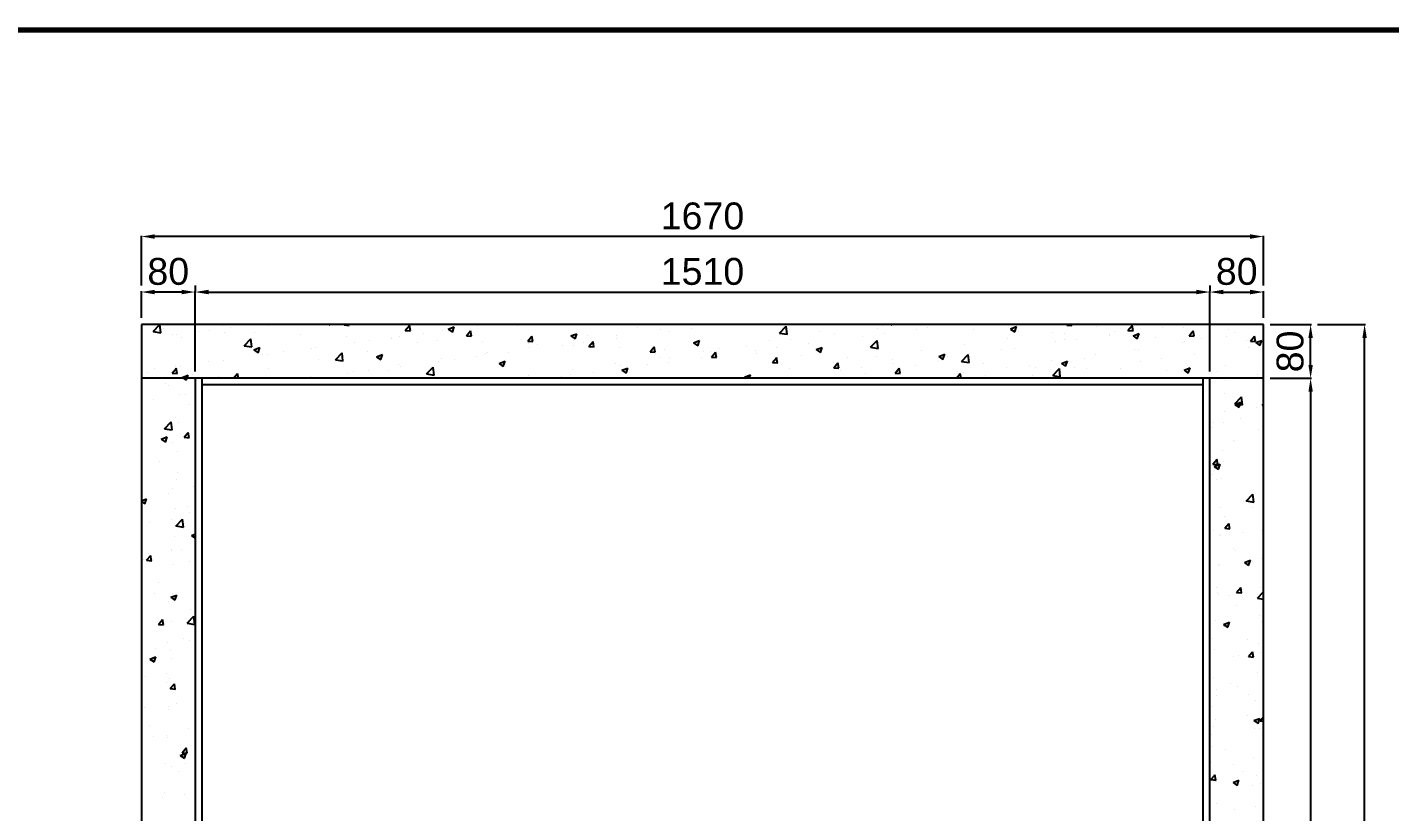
# Model space of a CAD drawing. Header units: millimetres. Extents: x 11766 to 18340, y -43240 to -38591.
# Drawn here: x 14918 to 16946, y -39911 to -38744 of the extents above; entities that cross this region are included whole.
import ezdxf

# ---------------------------------------------------------------- set-up
doc = ezdxf.new("R2010")
doc.units = ezdxf.units.MM
doc.layers.add('LAYOUT', color=7, linetype='Continuous')
doc.layers.add('받침틀', color=251, linetype='Continuous')
doc.styles.get("Standard").update_dxf_attribs({"font": 'arial.ttf'})
doc.dimstyles.new('ISO-25', dxfattribs={"dimtxt": 40, "dimasz": 20, "dimexe": 1.25, "dimexo": 10, "dimgap": 10, "dimtad": 1, "dimdec": 0, "dimtxsty": 'Standard', "dimcen": 2.5, "dimclrd": 3, "dimclre": 3, "dimclrt": 3, "dimadec": 0, "dimazin": 0, "dimtfac": 1, "dimtdec": 0, "dimtmove": 0, "dimatfit": 3, "dimfxl": 0, "dimarcsym": 0})

# ---------------------------------------------------------------- blocks, each defined once
blk = doc.blocks.new('*D6')
at = {"color": 3, "lineweight": -2, "transparency": 16777216}
for p, q in [((4249.3, -46556.2), (4249.3, -46516.5)), ((4309.3, -46517.8), (4269.3, -46517.8)), ((4329.3, -46636.2), (4329.3, -46516.5))]:
    blk.add_line(p, q, dxfattribs=at)
at = {"color": 3, "transparency": 16777216}
for points in [[(4269.3, -46514.4), (4269.3, -46521.1), (4249.3, -46517.8)], [(4309.3, -46514.4), (4309.3, -46521.1), (4329.3, -46517.8)]]:
    blk.add_solid(points, dxfattribs=at)
at = {"layer": 'Defpoints', "color": 0, "transparency": 16777216}
for p in [(4249.3, -46517.8), (4249.3, -46566.2), (4329.3, -46646.2)]:
    blk.add_point(p, dxfattribs=at)
at = {"color": 3, "transparency": 16777216, "insert": (4289.3, -46487.3), "char_height": 40, "attachment_point": 5}
blk.add_mtext('80', dxfattribs=at)
blk = doc.blocks.new('*D7')
at = {"color": 3, "lineweight": -2, "transparency": 16777216}
for p, q in [((4329.3, -46507.8), (4329.3, -46516.5)), ((4349.3, -46517.8), (5819.3, -46517.8)), ((5839.3, -46636.2), (5839.3, -46516.5))]:
    blk.add_line(p, q, dxfattribs=at)
at = {"color": 3, "transparency": 16777216}
for points in [[(4349.3, -46514.4), (4349.3, -46521.1), (4329.3, -46517.8)], [(5819.3, -46514.4), (5819.3, -46521.1), (5839.3, -46517.8)]]:
    blk.add_solid(points, dxfattribs=at)
at = {"layer": 'Defpoints', "color": 0, "transparency": 16777216}
for p in [(4329.3, -46517.8), (5839.3, -46517.8), (5839.3, -46646.2)]:
    blk.add_point(p, dxfattribs=at)
at = {"color": 3, "transparency": 16777216, "insert": (5084.3, -46487.3), "char_height": 40, "attachment_point": 5}
blk.add_mtext('1510', dxfattribs=at)
blk = doc.blocks.new('*D8')
at = {"color": 3, "lineweight": -2, "transparency": 16777216}
for p, q in [((5839.3, -46507.8), (5839.3, -46516.5)), ((5859.3, -46517.8), (5899.3, -46517.8)), ((5919.3, -46556.2), (5919.3, -46516.5))]:
    blk.add_line(p, q, dxfattribs=at)
at = {"color": 3, "transparency": 16777216}
for points in [[(5859.3, -46514.4), (5859.3, -46521.1), (5839.3, -46517.8)], [(5899.3, -46514.4), (5899.3, -46521.1), (5919.3, -46517.8)]]:
    blk.add_solid(points, dxfattribs=at)
at = {"layer": 'Defpoints', "color": 0, "transparency": 16777216}
for p in [(5839.3, -46517.8), (5919.3, -46517.8), (5919.3, -46566.2)]:
    blk.add_point(p, dxfattribs=at)
at = {"color": 3, "transparency": 16777216, "insert": (5879.3, -46487.3), "char_height": 40, "attachment_point": 5}
blk.add_mtext('80', dxfattribs=at)
blk = doc.blocks.new('*D3')
at = {"color": 3, "lineweight": -2, "transparency": 16777216}
for p, q in [((4249.3, -46507.8), (4249.3, -46433.9)), ((5899.3, -46435.1), (4269.3, -46435.1)), ((5919.3, -46507.8), (5919.3, -46433.9))]:
    blk.add_line(p, q, dxfattribs=at)
at = {"color": 3, "transparency": 16777216}
for points in [[(4269.3, -46431.8), (4269.3, -46438.5), (4249.3, -46435.1)], [(5899.3, -46431.8), (5899.3, -46438.5), (5919.3, -46435.1)]]:
    blk.add_solid(points, dxfattribs=at)
at = {"layer": 'Defpoints', "color": 0, "transparency": 16777216}
for p in [(4249.3, -46435.1), (4249.3, -46517.8), (5919.3, -46517.8)]:
    blk.add_point(p, dxfattribs=at)
at = {"color": 3, "transparency": 16777216, "insert": (5084.3, -46404.7), "char_height": 40, "attachment_point": 5}
blk.add_mtext('1670', dxfattribs=at)
blk = doc.blocks.new('*D9')
at = {"color": 3, "lineweight": -2, "transparency": 16777216}
for p, q in [((5929.3, -46566.2), (5990.5, -46566.2)), ((5989.3, -46626.2), (5989.3, -46586.2)), ((5929.3, -46646.2), (5990.5, -46646.2))]:
    blk.add_line(p, q, dxfattribs=at)
at = {"color": 3, "transparency": 16777216}
for points in [[(5986, -46586.2), (5992.6, -46586.2), (5989.3, -46566.2)], [(5986, -46626.2), (5992.6, -46626.2), (5989.3, -46646.2)]]:
    blk.add_solid(points, dxfattribs=at)
at = {"layer": 'Defpoints', "color": 0, "transparency": 16777216}
for p in [(5919.3, -46566.2), (5989.3, -46566.2), (5919.3, -46646.2)]:
    blk.add_point(p, dxfattribs=at)
at = {"color": 3, "transparency": 16777216, "insert": (5958.9, -46606.2), "char_height": 40, "attachment_point": 5, "rotation": 90}
blk.add_mtext('80', dxfattribs=at)
blk = doc.blocks.new('*D4')
at = {"color": 3, "lineweight": -2, "transparency": 16777216}
for p, q in [((5969.9, -46646.2), (5990.5, -46646.2)), ((5989.3, -46666.2), (5989.3, -48136.2)), ((5929.3, -48156.2), (5990.5, -48156.2))]:
    blk.add_line(p, q, dxfattribs=at)
at = {"color": 3, "transparency": 16777216}
for points in [[(5986, -46666.2), (5992.6, -46666.2), (5989.3, -46646.2)], [(5986, -48136.2), (5992.6, -48136.2), (5989.3, -48156.2)]]:
    blk.add_solid(points, dxfattribs=at)
at = {"layer": 'Defpoints', "color": 0, "transparency": 16777216}
for p in [(5959.9, -46646.2), (5919.3, -48156.2), (5989.3, -48156.2)]:
    blk.add_point(p, dxfattribs=at)
at = {"color": 3, "transparency": 16777216, "insert": (5958.9, -47401.2), "char_height": 40, "attachment_point": 5, "rotation": 90}
blk.add_mtext('1510', dxfattribs=at)
blk = doc.blocks.new('*D2')
at = {"color": 3, "lineweight": -2, "transparency": 16777216}
for p, q in [((5999.3, -46566.2), (6070.8, -46566.2)), ((6069.6, -48216.2), (6069.6, -46586.2)), ((5999.3, -48236.2), (6070.8, -48236.2))]:
    blk.add_line(p, q, dxfattribs=at)
at = {"color": 3, "transparency": 16777216}
for points in [[(6066.3, -46586.2), (6072.9, -46586.2), (6069.6, -46566.2)], [(6066.3, -48216.2), (6072.9, -48216.2), (6069.6, -48236.2)]]:
    blk.add_solid(points, dxfattribs=at)
at = {"layer": 'Defpoints', "color": 0, "transparency": 16777216}
for p in [(5989.3, -46566.2), (6069.6, -46566.2), (5989.3, -48236.2)]:
    blk.add_point(p, dxfattribs=at)
at = {"color": 3, "transparency": 16777216, "insert": (6039.2, -47401.2), "char_height": 40, "attachment_point": 5, "rotation": 90}
blk.add_mtext('1670', dxfattribs=at)
blk = doc.blocks.new('A$C6E9547A8')
at = {"linetype": 'Continuous'}
for p, q in [((-814.3, 753.4), (-804.4, 763.7)), ((-814.3, 753.4), (-803, 751.7)), ((-803, 751.6), (-804.4, 763.7)), ((-798.6, 757.9), (-798.6, 757.9)), ((-747.2, 752.8), (-747.2, 752.8)), ((-730.8, 755.1), (-730.8, 755.1)), ((-711.8, 761.7), (-711.8, 761.7)), ((-708.1, 752.3), (-708.1, 752.3)), ((-699.1, 759.1), (-699.1, 759.1)), ((-663, 752.2), (-663, 752.2)), ((-642.1, 761.8), (-642.1, 761.8)), ((-553.1, 763.9), (-551.7, 762.9)), ((-551.7, 762.9), (-551.4, 763.9)), ((-530.4, 763.2), (-529.8, 763.9)), ((-530.4, 763.2), (-522.8, 762.5)), ((-522.8, 762.5), (-523.1, 763.9)), ((-439.3, 755.2), (-433.1, 762.5)), ((-439.3, 755.2), (-431.7, 754.5)), ((-431.7, 754.5), (-433.2, 762.5)), ((-412.4, 751.2), (-412.4, 751.2)), ((-383.2, 755.1), (-383.2, 755.1)), ((-375.5, 757), (-366.6, 760.4)), ((-375.5, 757), (-369.2, 752.7)), ((-369.2, 752.7), (-366.6, 760.4)), ((-348.2, 747.2), (-342, 754.5)), ((-340.6, 746.6), (-342.1, 754.5)), ((-332.1, 761.8), (-332.1, 761.8)), ((-319, 763.2), (-319, 763.2)), ((-272.7, 762.2), (-272.7, 762.2)), ((-193, 746.8), (-184.1, 750.2)), ((-186.6, 742.5), (-184.1, 750.2)), ((-94.1, 759.7), (-94.1, 759.7)), ((-59.3, 757), (-59.3, 757)), ((-45.4, 753.8), (-45.4, 753.8)), ((-13.6, 758), (-13.6, 758)), ((117.6, 751), (127.5, 761.3)), ((117.6, 751), (128.9, 749.3)), ((128.9, 749.2), (127.5, 761.3)), ((176.6, 753.4), (176.6, 753.4)), ((199.7, 750.3), (199.7, 750.3)), ((263.9, 758.4), (263.9, 758.4)), ((270.4, 762.5), (270.4, 762.5)), ((284.1, 763.9), (285.1, 763.2)), ((285.1, 763.2), (285.3, 763.9)), ((321.3, 756.4), (321.3, 756.4)), ((338.2, 759.6), (338.2, 759.6)), ((406, 756.7), (406, 756.7)), ((461.3, 757.3), (470.2, 760.7)), ((461.3, 757.2), (467.6, 753)), ((467.6, 753), (470.2, 760.7)), ((473.8, 753.9), (473.8, 753.9)), ((523.6, 752.2), (523.6, 752.2)), ((541.6, 751), (541.6, 751)), ((545.1, 763.1), (545.8, 763.9)), ((545.1, 763.1), (552.7, 762.4)), ((552.7, 762.4), (552.4, 763.9)), ((588.8, 761.2), (588.8, 761.2)), ((615.7, 753.9), (615.7, 753.9)), ((636.2, 755.1), (642.3, 762.4)), ((636.2, 755.1), (643.8, 754.4)), ((643.7, 754.4), (642.3, 762.4)), ((643.8, 747.1), (652.7, 750.5)), ((650.1, 742.8), (652.7, 750.5)), ((650.4, 762.3), (650.4, 762.3)), ((688.3, 759), (688.3, 759)), ((718.2, 759.5), (718.2, 759.5)), ((720.1, 763.2), (720.1, 763.2)), ((727.3, 747.1), (733.4, 754.4)), ((734.8, 746.5), (733.4, 754.4)), ((786, 756.6), (786, 756.6)), ((794.3, 751.4), (794.3, 751.4)), ((-785.9, 748.9), (-785.9, 748.9)), ((-779, 748.6), (-779, 748.6)), ((-772.2, 744.1), (-772.2, 744.1)), ((-678.8, 732.4), (-668.9, 742.7)), ((-678.8, 732.4), (-667.5, 730.7)), ((-667.5, 730.6), (-668.9, 742.7)), ((-595.2, 749.3), (-595.2, 749.3)), ((-572.5, 730.1), (-572.5, 730.1)), ((-527.4, 746.5), (-527.4, 746.5)), ((-514.3, 736.6), (-514.3, 736.6)), ((-492.2, 740.7), (-492.2, 740.7)), ((-460.5, 744.9), (-460.5, 744.9)), ((-459.6, 743.6), (-459.6, 743.6)), ((-448.4, 746.1), (-448.4, 746.1)), ((-420.8, 736.7), (-420.8, 736.7)), ((-391.8, 740.7), (-391.8, 740.7)), ((-348.2, 747.2), (-340.6, 746.6)), ((-346.8, 749.4), (-346.8, 749.4)), ((-324, 737.9), (-324, 737.9)), ((-257.1, 739.3), (-251, 746.6)), ((-257.1, 739.3), (-249.5, 738.6)), ((-256.2, 735), (-256.2, 735)), ((-254.6, 730.4), (-254.6, 730.4)), ((-249.6, 738.6), (-251, 746.5)), ((-242.3, 734.3), (-242.3, 734.3)), ((-205.5, 732.7), (-205.5, 732.7)), ((-193, 746.8), (-186.6, 742.5)), ((-189.4, 739.4), (-189.4, 739.4)), ((-188.4, 732.1), (-188.4, 732.1)), ((-173.7, 736.9), (-173.7, 736.9)), ((-168.2, 747), (-168.2, 747)), ((-166, 731.3), (-159.9, 738.6)), ((-166, 731.3), (-158.4, 730.6)), ((-158.5, 730.6), (-159.9, 738.6)), ((-125.6, 743.3), (-125.6, 743.3)), ((-125.2, 747.5), (-125.2, 747.5)), ((-74.9, 723.3), (-68.8, 730.6)), ((-67.4, 722.6), (-68.8, 730.6)), ((-10.4, 736.6), (-1.5, 740.1)), ((-10.4, 736.6), (-4.1, 732.4)), ((-4.1, 732.4), (-1.6, 740)), ((68.5, 731.8), (68.5, 731.8)), ((102.5, 740.7), (102.5, 740.7)), ((134.5, 741.3), (134.5, 741.3)), ((161.2, 735.3), (161.2, 735.3)), ((241.4, 745.9), (241.4, 745.9)), ((253.2, 730), (263.1, 740.3)), ((253.2, 730), (264.5, 728.2)), ((264.4, 728.2), (263, 740.3)), ((273.2, 750.1), (273.2, 750.1)), ((393.5, 734.6), (393.5, 734.6)), ((457.6, 742.7), (457.6, 742.7)), ((528.2, 738), (528.2, 738)), ((541.6, 741.2), (541.6, 741.2)), ((560, 742.1), (560, 742.1)), ((608.1, 748.5), (608.1, 748.5)), ((609.4, 748.1), (609.4, 748.1)), ((643.8, 747.1), (650.1, 742.8)), ((677.2, 745.3), (677.2, 745.3)), ((717.4, 736.6), (717.4, 736.6)), ((720.2, 738.7), (720.2, 738.7)), ((727.3, 747.1), (734.9, 746.5)), ((744.9, 742.4), (744.9, 742.4)), ((782.6, 745.5), (782.6, 745.5)), ((812.7, 739.5), (812.7, 739.5)), ((815, 730), (815, 730)), ((818.4, 739.2), (824.5, 746.5)), ((818.4, 739.2), (826, 738.5)), ((825.9, 738.5), (824.5, 746.4)), ((826.3, 736.9), (835.2, 740.3)), ((826.3, 736.9), (832.6, 732.6)), ((832.6, 732.6), (835.2, 740.3)), ((-709.6, 710), (-709.6, 710)), ((-664.7, 726.2), (-655.8, 729.6)), ((-664.7, 726.2), (-658.4, 721.9)), ((-658.4, 721.9), (-655.8, 729.6)), ((-652.3, 719.6), (-652.3, 719.6)), ((-643.7, 719.5), (-643.7, 719.5)), ((-620.5, 723.8), (-620.5, 723.8)), ((-578.5, 728.5), (-578.5, 728.5)), ((-569, 711.3), (-569, 711.3)), ((-543.2, 711.4), (-533.3, 721.7)), ((-543.2, 711.4), (-531.9, 709.6)), ((-532, 709.6), (-533.4, 721.7)), ((-494.9, 724), (-494.9, 724)), ((-482.2, 716), (-473.3, 719.4)), ((-482.2, 716), (-475.9, 711.8)), ((-475.9, 711.8), (-473.3, 719.4)), ((-384.7, 712.8), (-384.7, 712.8)), ((-365.6, 711.7), (-365.6, 711.7)), ((-333.8, 715.9), (-333.8, 715.9)), ((-320.5, 720.9), (-320.5, 720.9)), ((-316.3, 721.6), (-316.3, 721.6)), ((-285.7, 722.2), (-285.7, 722.2)), ((-120.6, 729.3), (-120.6, 729.3)), ((-74.9, 723.3), (-67.3, 722.7)), ((-60.8, 714.7), (-60.8, 714.7)), ((-52.8, 726.4), (-52.8, 726.4)), ((-45.6, 715.3), (-45.6, 715.3)), ((1.1, 714.2), (1.1, 714.2)), ((4.4, 723.7), (4.4, 723.7)), ((14.9, 723.5), (14.9, 723.5)), ((16.2, 715.4), (22.3, 722.7)), ((16.2, 715.4), (23.8, 714.7)), ((23.7, 714.7), (22.3, 722.6)), ((28.4, 728), (28.4, 728)), ((81.3, 724.8), (81.3, 724.8)), ((82.7, 720.7), (82.7, 720.7)), ((107.3, 707.4), (113.4, 714.7)), ((113.1, 729), (113.1, 729)), ((114.8, 706.7), (113.3, 714.7)), ((150.5, 717.8), (150.5, 717.8)), ((172.1, 726.5), (181, 729.9)), ((172.1, 726.5), (178.4, 722.2)), ((178.4, 722.2), (181, 729.9)), ((218.3, 715), (218.3, 715)), ((262.3, 716.1), (262.3, 716.1)), ((286.1, 712.1), (286.1, 712.1)), ((328.3, 725.7), (328.3, 725.7)), ((354.6, 716.3), (363.5, 719.7)), ((354.6, 716.3), (360.9, 712)), ((360.9, 712), (363.5, 719.7)), ((368.1, 716.9), (368.1, 716.9)), ((388.7, 708.9), (398.6, 719.3)), ((393.5, 715.8), (393.5, 715.8)), ((400, 707.2), (398.6, 719.3)), ((399.9, 721.1), (399.9, 721.1)), ((448, 727.4), (448, 727.4)), ((467.6, 728.5), (467.6, 728.5)), ((522.1, 710), (522.1, 710)), ((572.1, 713.3), (572.1, 713.3)), ((587.3, 718.9), (587.3, 718.9)), ((646.1, 726), (646.1, 726)), ((651.4, 727), (651.4, 727)), ((686.7, 713.1), (686.7, 713.1)), ((734.8, 719.5), (734.8, 719.5)), ((-823.3, 693), (-823.3, 693)), ((-812.4, 698.5), (-812.4, 698.5)), ((-786, 691.6), (-779.9, 698.9)), ((-786, 691.6), (-778.4, 690.9)), ((-780.6, 702.7), (-780.6, 702.7)), ((-778.5, 690.9), (-780, 698.8)), ((-773.8, 701.9), (-773.8, 701.9)), ((-755.5, 690.2), (-755.5, 690.2)), ((-732.5, 709), (-732.5, 709)), ((-694.7, 683.9), (-688.8, 690.9)), ((-687.6, 683.9), (-688.9, 690.9)), ((-643, 698.6), (-643, 698.6)), ((-525.7, 690.6), (-525.7, 690.6)), ((-515.9, 694.3), (-515.9, 694.3)), ((-493.9, 694.8), (-493.9, 694.8)), ((-464.5, 696.1), (-464.5, 696.1)), ((-449.9, 703.8), (-449.9, 703.8)), ((-445.8, 701.1), (-445.8, 701.1)), ((-407.7, 690.3), (-397.8, 700.6)), ((-407.7, 690.4), (-396.4, 688.6)), ((-396.4, 688.6), (-397.8, 700.6)), ((-390.4, 708.9), (-390.4, 708.9)), ((-299.7, 705.9), (-290.8, 709.3)), ((-299.7, 705.8), (-293.4, 701.6)), ((-293.4, 701.6), (-290.8, 709.3)), ((-193.8, 689.8), (-193.8, 689.8)), ((-190.9, 697.1), (-190.9, 697.1)), ((-159, 693.2), (-159, 693.2)), ((-126.8, 705.2), (-126.8, 705.2)), ((-119.7, 702.5), (-119.7, 702.5)), ((-117.2, 695.7), (-108.3, 699.1)), ((-117.2, 695.7), (-110.8, 691.4)), ((-110.8, 691.4), (-108.3, 699.1)), ((-78.8, 703.7), (-78.8, 703.7)), ((-47, 707.9), (-47, 707.9)), ((67, 689.5), (67, 689.5)), ((107.3, 707.4), (114.9, 706.7)), ((133, 699.1), (133, 699.1)), ((198.2, 708), (198.2, 708)), ((198.4, 699.4), (204.5, 706.7)), ((198.4, 699.4), (206, 698.8)), ((205.9, 698.7), (204.4, 706.7)), ((208, 695.8), (208, 695.8)), ((239.8, 700), (239.8, 700)), ((245.4, 690.3), (245.4, 690.3)), ((287.9, 706.3), (287.9, 706.3)), ((289.5, 691.4), (295.6, 698.7)), ((289.5, 691.4), (297.1, 690.8)), ((297, 690.8), (295.5, 698.7)), ((319.5, 703.1), (319.5, 703.1)), ((353.9, 709.2), (353.9, 709.2)), ((380.9, 683.9), (386.7, 690.8)), ((387.9, 683.9), (386.6, 690.8)), ((388.7, 709), (400, 707.2)), ((391.9, 692.3), (391.9, 692.3)), ((421.7, 706.4), (421.7, 706.4)), ((456.1, 700.4), (456.1, 700.4)), ((489.5, 703.5), (489.5, 703.5)), ((498, 700.6), (498, 700.6)), ((524.2, 687.9), (534.1, 698.2)), ((526.6, 692), (526.6, 692)), ((535.5, 686.2), (534.1, 698.2)), ((537.1, 706.1), (546, 709.5)), ((537.1, 706.1), (543.4, 701.9)), ((543.4, 701.9), (546, 709.5)), ((557.3, 700.6), (557.3, 700.6)), ((574.7, 698.4), (574.7, 698.4)), ((625.1, 697.8), (625.1, 697.8)), ((654.9, 708.9), (654.9, 708.9)), ((692.9, 694.9), (692.9, 694.9)), ((715.8, 694.3), (715.8, 694.3)), ((719.6, 696), (728.5, 699.4)), ((719.6, 695.9), (725.9, 691.7)), ((725.9, 691.7), (728.5, 699.4)), ((760.7, 692), (760.7, 692)), ((768.7, 694.3), (768.7, 694.3)), ((781, 703.2), (781, 703.2)), ((-796.5, 676), (-796.5, 676)), ((-791.1, 673.2), (-791.1, 673.2)), ((-771.4, 685.2), (-762.5, 688.6)), ((-771.4, 685.2), (-769.4, 683.9)), ((-769.4, 683.9), (-765.1, 681)), ((-765.1, 681), (-764.1, 683.9)), ((-764.1, 683.9), (-762.5, 688.6)), ((-717.1, 685.9), (-717.1, 685.9)), ((-687.7, 687.3), (-687.7, 687.3)), ((-619.9, 684.4), (-619.9, 684.4)), ((-580, 686.2), (-580, 686.2)), ((-256.1, 688.1), (-256.1, 688.1)), ((-207.1, 686.8), (-207.1, 686.8)), ((65.4, 685.5), (74.3, 688.9)), ((65.4, 685.5), (67.8, 683.9)), ((72.6, 683.9), (74.3, 688.9)), ((127.8, 685.2), (127.8, 685.2)), ((423.9, 687.9), (423.9, 687.9)), ((494.8, 687.9), (494.8, 687.9)), ((524.2, 687.9), (535.5, 686.2)), ((649.9, 684.8), (649.9, 684.8)), ((781.6, 679.9), (781.6, 679.9)), ((813.4, 684.1), (813.4, 684.1)), ((828.5, 689.2), (828.5, 689.2)), ((-814.1, 652.6), (-814.1, 652.6)), ((-775.3, 659.6), (-775.3, 659.6)), ((-766, 659), (-766, 659)), ((779.5, 661), (779.5, 661)), ((795.3, 645.9), (805.2, 656.2)), ((806.6, 644.1), (805.2, 656.2)), ((-760.7, 645.3), (-760.7, 645.3)), ((780, 634), (780, 634)), ((795.3, 645.9), (806.6, 644.2)), ((795.4, 644.8), (804.3, 648.2)), ((795.4, 644.8), (801.7, 640.6)), ((801.7, 640.6), (804.3, 648.2)), ((828.1, 640.4), (828.1, 640.4)), ((836, 643.6), (838, 645.9)), ((836, 643.6), (838, 643.5)), ((837.5, 631.2), (837.5, 631.2)), ((-799.4, 608.9), (-799.4, 608.9)), ((-797.5, 608.7), (-787.6, 619)), ((-797.5, 608.7), (-786.2, 606.9)), ((-786.2, 606.9), (-787.6, 619)), ((-780.8, 625.6), (-780.8, 625.6)), ((-776.9, 617.3), (-776.9, 617.3)), ((762.7, 610.1), (762.7, 610.1)), ((763.5, 618.5), (763.5, 618.5)), ((777.9, 618.7), (777.9, 618.7)), ((803.8, 624.3), (803.8, 624.3)), ((-802.3, 593.1), (-793.4, 596.6)), ((-802.3, 593.1), (-796, 588.9)), ((-796, 588.9), (-793.4, 596.5)), ((-786.3, 588.1), (-786.3, 588.1)), ((-768.4, 596), (-762.3, 603.3)), ((-768.4, 596), (-760.8, 595.4)), ((-760.9, 595.3), (-762.3, 603.3)), ((793.9, 590.6), (793.9, 590.6)), ((794.7, 590.3), (794.7, 590.3)), ((830.5, 607.2), (830.5, 607.2)), ((-778.4, 575), (-778.4, 575)), ((-752.6, 569.3), (-752.6, 569.3)), ((776.4, 576.4), (776.4, 576.4)), ((-805.5, 560.7), (-805.5, 560.7)), ((762.6, 556.1), (768.7, 563.4)), ((762.6, 556.1), (770.1, 555.4)), ((764.5, 552.7), (773.4, 556.1)), ((764.5, 552.7), (770.8, 548.5)), ((770.1, 555.4), (768.6, 563.4)), ((770.8, 548.5), (773.4, 556.1)), ((778.5, 559.7), (778.5, 559.7)), ((-780, 532.8), (-780, 532.8)), ((-778.7, 543.6), (-778.7, 543.6)), ((761.3, 540.2), (761.3, 540.2)), ((768.3, 533.5), (768.3, 533.5)), ((774.9, 534.1), (774.9, 534.1)), ((-791.5, 512.4), (-791.5, 512.4)), ((-786, 519.2), (-786, 519.2)), ((-754.2, 523.4), (-754.2, 523.4)), ((812.2, 501.1), (822.1, 511.5)), ((823.4, 499.4), (822, 511.5)), ((-832, 501.5), (-824.3, 504.5)), ((-832, 500.2), (-826.9, 496.8)), ((-830.8, 496.2), (-830.8, 496.2)), ((-826.9, 496.8), (-824.3, 504.4)), ((-781.5, 490.5), (-781.5, 490.5)), ((-763, 493.3), (-763, 493.3)), ((773.3, 491.8), (773.3, 491.8)), ((808.1, 500.6), (808.1, 500.6)), ((812.2, 501.2), (823.4, 499.4)), ((821.6, 492), (821.6, 492)), ((837.5, 500), (837.5, 500)), ((-819.4, 469.2), (-819.4, 469.2)), ((-787.6, 473.3), (-787.6, 473.3)), ((-780.6, 463.9), (-770.7, 474.2)), ((-769.4, 462.2), (-770.8, 474.2)), ((-761.1, 484.5), (-761.1, 484.5)), ((780.2, 460.5), (786.3, 467.8)), ((780.5, 477.8), (780.5, 477.8)), ((787.7, 459.9), (786.2, 467.8)), ((837.2, 470.4), (837.2, 470.4)), ((-783.1, 448.2), (-783.1, 448.2)), ((-780.6, 464), (-769.4, 462.2)), ((-757.4, 449.9), (-752, 452)), ((-757.4, 449.9), (-752, 446.3)), ((763.1, 457.7), (763.1, 457.7)), ((771.8, 449.6), (771.8, 449.6)), ((774.6, 450.6), (774.6, 450.6)), ((780.2, 460.5), (787.8, 459.9)), ((806.4, 454.7), (806.4, 454.7)), ((835.9, 457.7), (835.9, 457.7)), ((-787.7, 428.4), (-787.7, 428.4)), ((-786.6, 427.3), (-786.6, 427.3)), ((-772.9, 429.6), (-772.9, 429.6)), ((793.5, 429.8), (793.5, 429.8)), ((796.3, 427.4), (796.3, 427.4)), ((-828.7, 414.2), (-828.7, 414.2)), ((-824.2, 412.9), (-818.1, 420.2)), ((-824.2, 412.9), (-816.6, 412.3)), ((-821, 423.2), (-821, 423.2)), ((-816.7, 412.3), (-818.2, 420.2)), ((-784.6, 405.9), (-784.6, 405.9)), ((-761, 411.3), (-761, 411.3)), ((770.2, 407.3), (770.2, 407.3)), ((809.4, 409.5), (818.3, 412.9)), ((809.4, 409.5), (815.7, 405.2)), ((815.7, 405.2), (818.3, 412.9)), ((821.1, 411), (821.1, 411)), ((834.4, 415.4), (834.4, 415.4)), ((773, 404.6), (773, 404.6)), ((-806.3, 379.5), (-806.3, 379.5)), ((768, 372.6), (768, 372.6)), ((768.7, 365), (768.7, 365)), ((797.8, 365), (803.9, 372.3)), ((797.8, 365), (805.4, 364.3)), ((805.3, 364.3), (803.9, 372.3)), ((829, 356.4), (838, 365.7)), ((832.8, 373.1), (832.8, 373.1)), ((-813, 363.8), (-813, 363.8)), ((-791.9, 351.5), (-791.9, 351.5)), ((-788.3, 357.8), (-779.4, 361.2)), ((-788.3, 357.8), (-782, 353.5)), ((-786.1, 363.6), (-786.1, 363.6)), ((-782, 353.5), (-779.4, 361.2)), ((771.6, 362.5), (771.6, 362.5)), ((787.7, 360.9), (787.7, 360.9)), ((798.3, 345.5), (798.3, 345.5)), ((829, 356.4), (838, 355)), ((-806.6, 317.4), (-800.5, 324.7)), ((-799.1, 316.7), (-800.6, 324.7)), ((-763.8, 319.2), (-753.9, 329.5)), ((-759.5, 340), (-759.5, 340)), ((-752.5, 317.4), (-753.9, 329.5)), ((831.3, 330.9), (831.3, 330.9)), ((-806.6, 317.4), (-799, 316.7)), ((-787.7, 321.4), (-787.7, 321.4)), ((-763.8, 319.2), (-752.5, 317.5)), ((-761.5, 323.6), (-761.5, 323.6)), ((767.1, 322.7), (767.1, 322.7)), ((778.5, 317.4), (787.4, 320.8)), ((778.5, 317.4), (784.8, 313.1)), ((784.8, 313.1), (787.4, 320.8)), ((834.5, 321.4), (834.5, 321.4)), ((836.8, 309.6), (836.8, 309.6)), ((-792.9, 289.9), (-792.9, 289.9)), ((-769.9, 296.1), (-769.9, 296.1)), ((-761.1, 294.1), (-761.1, 294.1)), ((762.7, 296.9), (762.7, 296.9)), ((814.1, 295.1), (814.1, 295.1)), ((829.7, 288.6), (829.7, 288.6)), ((-819.2, 265.7), (-810.3, 269.1)), ((-819.2, 265.7), (-812.9, 261.5)), ((-812.9, 261.5), (-810.3, 269.1)), ((-810.9, 281.9), (-810.9, 281.9)), ((-789.2, 279.1), (-789.2, 279.1)), ((-787, 266.5), (-787, 266.5)), ((765.6, 280.5), (765.6, 280.5)), ((793.1, 269), (793.1, 269)), ((801.1, 271.3), (801.1, 271.3)), ((815.4, 269.5), (821.5, 276.8)), ((815.4, 269.5), (823, 268.8)), ((822.9, 268.8), (821.5, 276.8)), ((832.9, 275.5), (832.9, 275.5)), ((-794.5, 244), (-794.5, 244)), ((828.2, 246.3), (828.2, 246.3)), ((-826.3, 239.8), (-826.3, 239.8)), ((-795.2, 231.5), (-795.2, 231.5)), ((-790.8, 236.8), (-790.8, 236.8)), ((-789, 221.9), (-782.9, 229.2)), ((-781.5, 221.2), (-782.9, 229.2)), ((764, 238.2), (764, 238.2)), ((789.4, 230.2), (789.4, 230.2)), ((799.5, 225.4), (799.5, 225.4)), ((-789, 221.9), (-781.4, 221.2)), ((767.6, 211.8), (767.6, 211.8)), ((767.7, 221.2), (767.7, 221.2)), ((816.1, 213.1), (816.1, 213.1)), ((826.6, 204), (826.6, 204)), ((-828, 193.9), (-828, 193.9)), ((-792.3, 194.5), (-792.3, 194.5)), ((-792.3, 190.7), (-792.3, 190.7)), ((-779.9, 200.2), (-779.9, 200.2)), ((762.5, 195.9), (762.5, 195.9)), ((-819.9, 166.6), (-819.9, 166.6)), ((-761.8, 162.8), (-761.8, 162.8)), ((-752.1, 163.8), (-752.1, 163.8)), ((764.1, 165.6), (764.1, 165.6)), ((766.1, 175.3), (766.1, 175.3)), ((814.2, 181.6), (814.2, 181.6)), ((823.4, 174.2), (832.3, 177.6)), ((823.4, 174.2), (829.7, 169.9)), ((829.7, 169.9), (832.3, 177.6)), ((831.9, 162.8), (831.9, 162.8)), ((833, 174), (838, 179.8)), ((833, 174), (838, 173.5)), ((-813.3, 150.1), (-813.3, 150.1)), ((-793.9, 152.3), (-793.9, 152.3)), ((-793.2, 149.6), (-793.2, 149.6)), ((761, 153.6), (761, 153.6)), ((825.1, 161.8), (825.1, 161.8)), ((836.4, 148.8), (836.4, 148.8)), ((-774.3, 122.5), (-765.4, 125.9)), ((-774.3, 122.5), (-768, 118.2)), ((-771.4, 126.4), (-765.3, 133.6)), ((-771.4, 126.4), (-763.8, 125.7)), ((-768, 118.2), (-765.4, 125.9)), ((-763.8, 125.7), (-765.3, 133.6)), ((762.3, 136.1), (762.3, 136.1)), ((780.8, 131.5), (780.8, 131.5)), ((-795.4, 110), (-795.4, 110)), ((-787.4, 105.7), (-787.4, 105.7)), ((-766.5, 110.6), (-766.5, 110.6)), ((759.4, 111.3), (759.4, 111.3)), ((792.8, 108.2), (792.8, 108.2)), ((823.6, 119.5), (823.6, 119.5)), ((-777.4, 99.2), (-777.4, 99.2)), ((759.6, 86.4), (765.7, 93.7)), ((759.6, 86.4), (767.2, 85.7)), ((767.1, 85.7), (765.6, 93.7)), ((766.1, 83.7), (766.1, 83.7)), ((792.5, 82.1), (801.4, 85.5)), ((792.5, 82.1), (798.8, 77.8)), ((798.8, 77.8), (801.4, 85.5)), ((807.2, 97.9), (807.2, 97.9)), ((827.6, 92), (827.6, 92)), ((-796.9, 67.7), (-796.9, 67.7)), ((-768.1, 64.7), (-768.1, 64.7)), ((822, 77.2), (822, 77.2)), ((833.9, 80.8), (833.9, 80.8)), ((-799.9, 60.5), (-799.9, 60.5)), ((767.2, 51), (767.2, 51)), ((794.2, 41.9), (794.2, 41.9)), ((826, 46.1), (826, 46.1))]:
    blk.add_line(p, q, dxfattribs=at)
at = {"layer": '받침틀'}
for p, q in [((-832, 763.9), (-832, -906.1)), ((838, 763.9), (-832, 763.9)), ((838, -906.1), (838, 763.9)), ((838, 683.9), (-832, 683.9)), ((-752, 683.9), (-752, -826.1)), ((-742, 683.9), (-742, -826.1)), ((748, 673.9), (-742, 673.9)), ((748, -826.1), (748, 683.9)), ((758, -826.1), (758, 683.9))]:
    blk.add_line(p, q, dxfattribs=at)
for base, p1, p2, picture, middle in [((-832, 894.9), (838, 812.2), (-832, 812.2), '*D3', (3, 925.3)), ((-832, 812.2), (-752, 683.9), (-832, 763.9), '*D6', (-792, 842.7)), ((758, 812.2), (-752, 812.2), (758, 683.9), '*D7', (3, 842.7)), ((838, 812.2), (758, 812.2), (838, 763.9), '*D8', (798, 842.7))]:
    dim = blk.add_linear_dim(base=base, p1=p1, p2=p2, dimstyle='ISO-25')
    dim.commit()
    dim.dimension.update_dxf_attribs({"geometry": picture, "text_midpoint": middle, "insert": (-5081.3, 47330)})
for base, p1, p2, picture, middle in [((907.9, 763.9), (838, 683.9), (838, 763.9), '*D9', (877.5, 723.9)), ((988.2, 763.9), (907.9, -906.1), (907.9, 763.9), '*D2', (957.8, -71.1)), ((907.9, -826.1), (878.6, 683.9), (838, -826.1), '*D4', (877.5, -71.1))]:
    dim = blk.add_linear_dim(base=base, p1=p1, p2=p2, angle=90, dimstyle='ISO-25')
    dim.commit()
    dim.dimension.update_dxf_attribs({"geometry": picture, "text_midpoint": middle, "insert": (-5081.3, 47330)})

msp = doc.modelspace()

# ---------------------------------------------------------------- linework, layer by layer
at = {"layer": 'LAYOUT'}
msp.add_line((18183.9, -38747.5), (16246.9, -38747.5), dxfattribs=at)
at = {"layer": 'LAYOUT', "const_width": 7.83}
msp.add_lwpolyline([(11922.9, -43083.2), (18183.9, -43083.2), (18183.9, -38747.5), (11922.9, -38747.5)], close=True, dxfattribs=at)

# ---------------------------------------------------------------- block references
msp.add_blockref('A$C6E9547A8', (15919.9, -39950))

doc.saveas('drawing.dxf')
